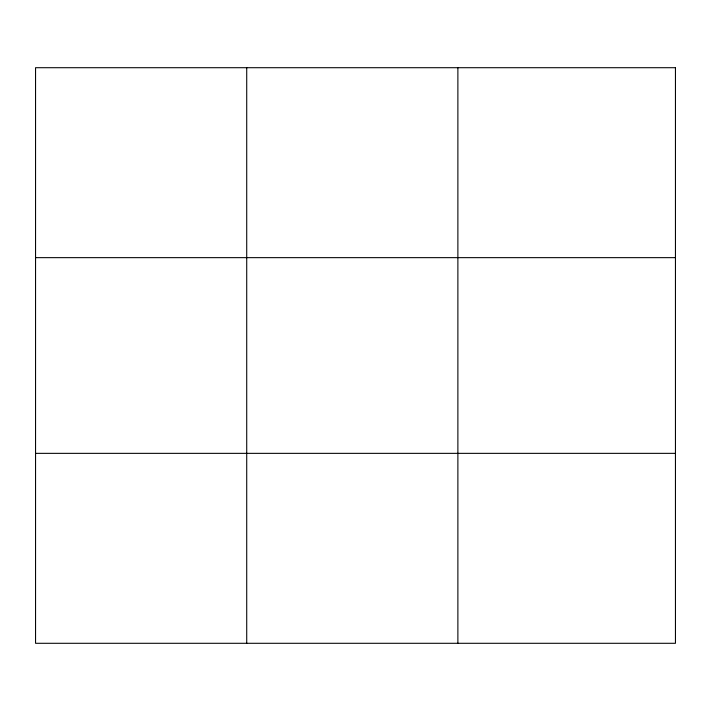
<?xml version="1.0" encoding="UTF-8"?>
<svg xmlns="http://www.w3.org/2000/svg" width="711" height="711" viewBox="0 0 711 711"><rect width="100%" height="100%" fill="white"/><g stroke="black" fill="none" stroke-linecap="round" stroke-linejoin="round"><path stroke-width="1.07" d="M246.717 67.705L246.717 643.295M457.884 67.705L457.884 643.295M35.55 257.649L675.45 257.649M35.55 453.351L675.45 453.351M675.45 67.705L675.45 643.295L35.55 643.295L35.55 67.705L675.45 67.705"/></g></svg>
